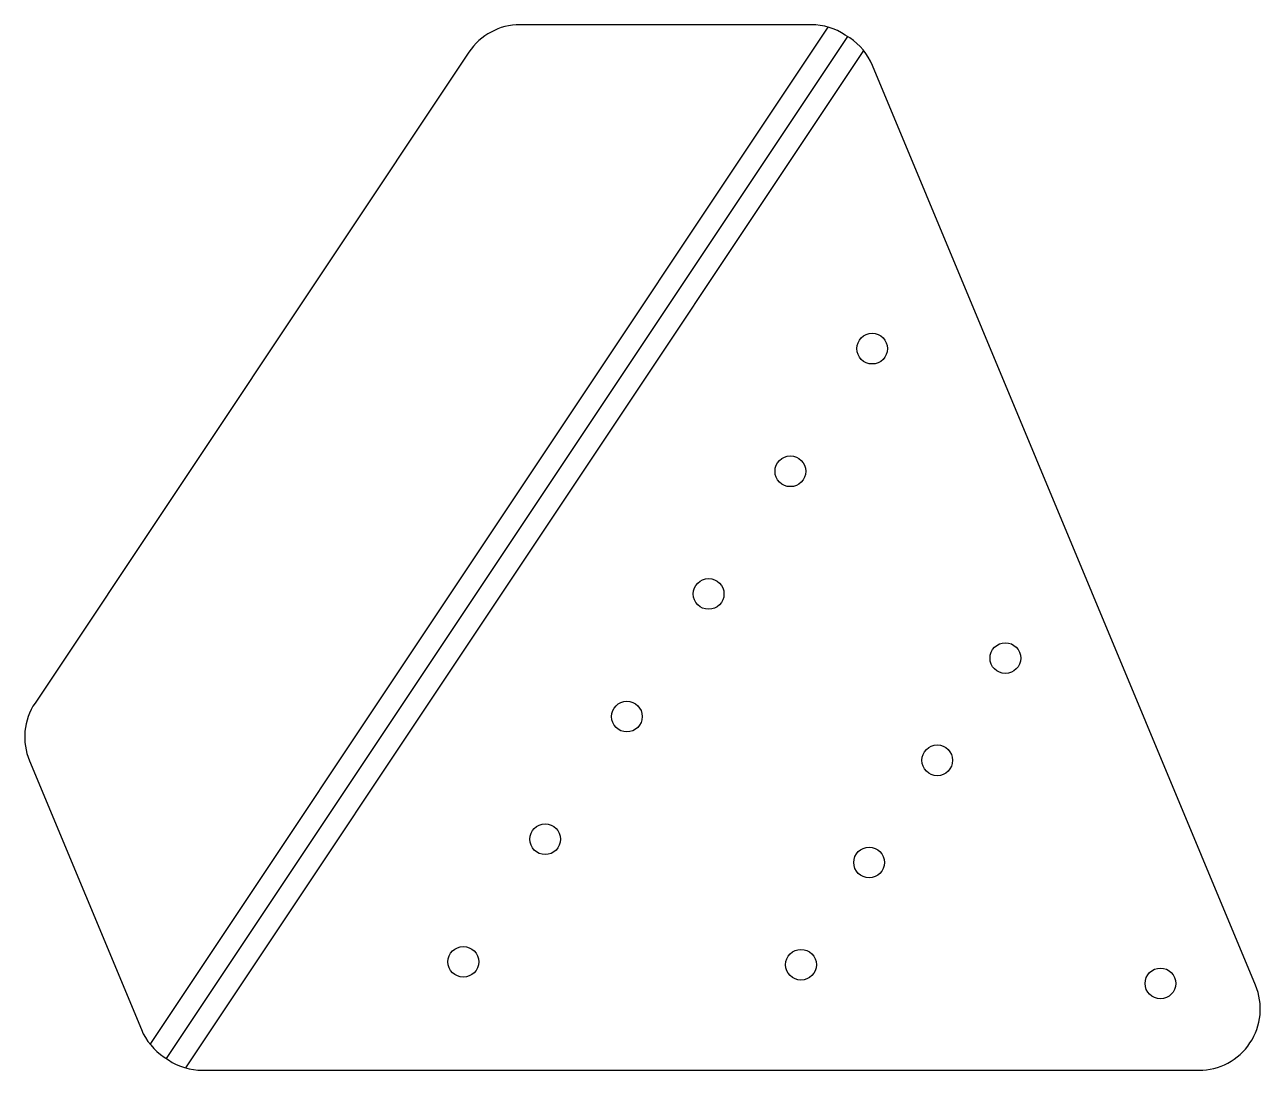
# Model space of a CAD drawing. Header units: millimetres. Extents: x -29 to 172, y 0 to 170.
import ezdxf

# ---------------------------------------------------------------- set-up
doc = ezdxf.new("R2010")
doc.units = ezdxf.units.MM

msp = doc.modelspace()

# ---------------------------------------------------------------- linework, layer by layer
at = {"layer": 'BEND'}
msp.add_line((105.04, 168.33), (-5.9, 1.92), dxfattribs=at)
at = {"layer": 'BEND_EXTENT'}
for p, q in [((-8.52, 4.22), (101.9, 169.85)), ((107.65, 166.02), (-2.77, 0.39))]:
    msp.add_line(p, q, dxfattribs=at)
at = {"layer": 'INTERIOR_PROFILES'}
for centre in [(109.05, 117.5), (95.73, 97.53), (82.42, 77.56), (130.74, 67.11), (69.11, 57.59), (119.65, 50.47), (55.8, 37.62), (108.55, 33.83), (42.48, 17.66), (97.46, 17.19), (155.99, 14.14)]:
    msp.add_circle(centre, 2.5, dxfattribs=at)
at = {"layer": 'OUTER_PROFILES'}
msp.add_lwpolyline([(105.39, 168.09), (104.68, 168.56, 0.148113), (99.13, 170.24), (51.7, 170.24, 0.250719), (43.39, 165.78), (-27.27, 59.8, 0.250719), (-28.18, 50.41), (-9.94, 6.63, 0.148113), (-6.26, 2.15), (-5.55, 1.68, 0.148069), (0, 0), (162.25, 0, 0.535184), (171.48, 13.85), (109.08, 163.62, 0.148069)], format="xyb", close=True, dxfattribs=at)

doc.saveas('drawing.dxf')
